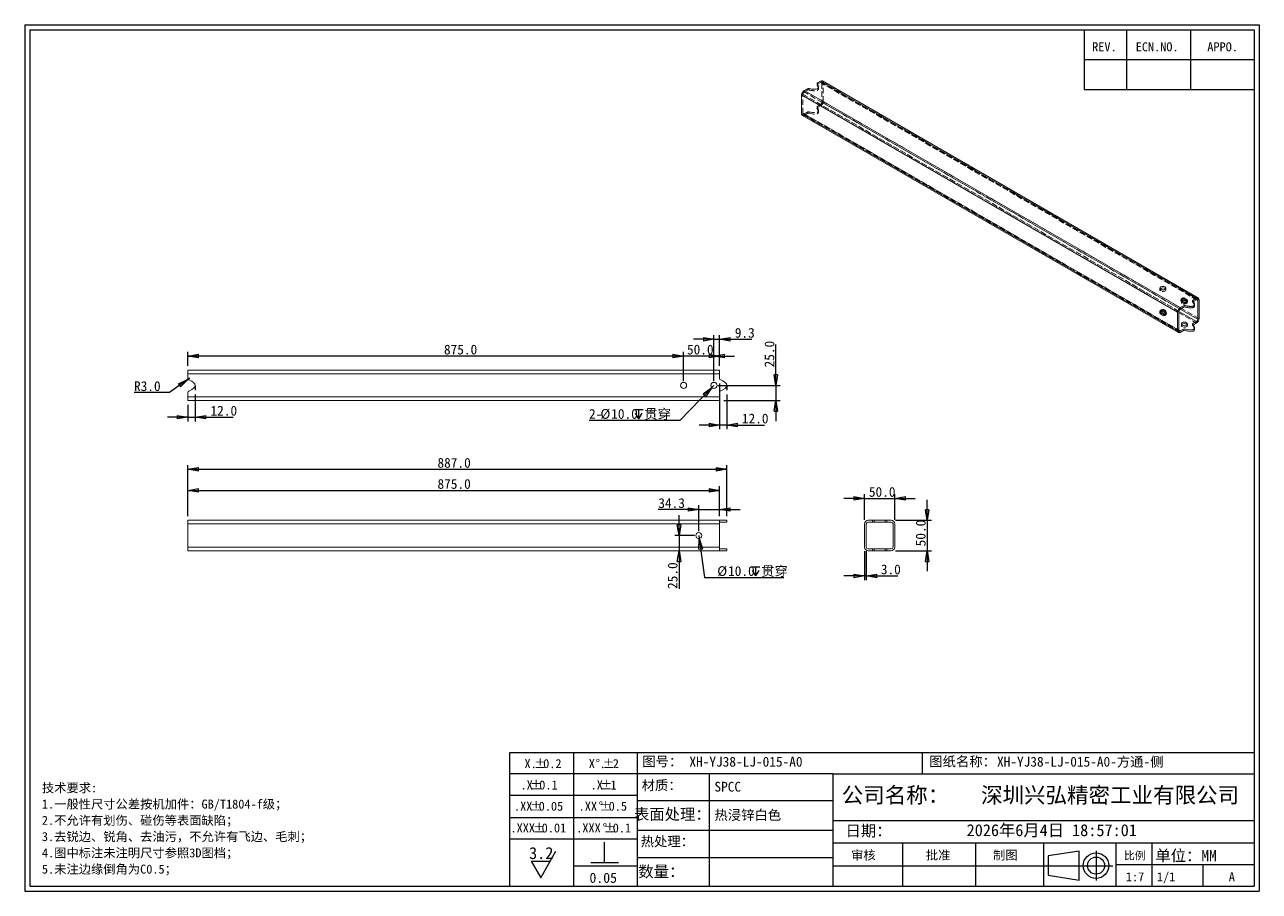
# Model space of a CAD drawing. Header units: millimetres. Extents: x 3 to 294, y 3 to 207.
import ezdxf

# ---------------------------------------------------------------- set-up
doc = ezdxf.new("R2010")
doc.units = ezdxf.units.MM
doc.linetypes.add('CENTERX2', pattern=[20.32, 12.7, -2.54, 2.54, -2.54])
doc.linetypes.add('HIDDEN', pattern=[1.905, 1.27, -0.635])
doc.layers.add('图框', color=7, linetype='Continuous')
doc.layers.add('粗实线层', color=7, linetype='Continuous', lineweight=25)
doc.styles.add('SLDTEXTSTYLE0', font='SIMKAI.TTF')
doc.styles.add('SLDTEXTSTYLE1', font='SIMHEI.TTF', dxfattribs={"bigfont": 'bigfont'})
doc.styles.add('SLDTEXTSTYLE2', font='SIMSUN.TTC')
doc.styles.add('SLDTEXTSTYLE3', font='SIMSUN.TTC', dxfattribs={"bigfont": 'bigfont'})
doc.styles.add('SLDTEXTSTYLE4', font='SIMKAI.TTF')
doc.styles.add('SLDTEXTSTYLE5', font='SIMKAI.TTF', dxfattribs={"bigfont": 'bigfont'})
doc.dimstyles.new('SLDDIMSTYLE0', dxfattribs={"dimtxt": 2.3, "dimasz": 2.5, "dimexe": 0, "dimexo": 0.0625, "dimgap": 0.575, "dimtad": 2, "dimdec": 1, "dimlfac": 7, "dimrnd": 1e-09, "dimzin": 4, "dimdsep": 46, "dimtxsty": 'SLDTEXTSTYLE2', "dimblk1": 'CLOSED', "dimblk2": 'CLOSED', "dimsah": 1, "dimcen": 0.09, "dimadec": 0, "dimazin": 1, "dimtfac": 1, "dimtdec": 1, "dimtofl": 0, "dimtmove": 0, "dimatfit": 3, "dimldrblk": 'CLOSED', "dimfxl": 0, "dimfrac": 2, "dimtolj": 1, "dimtzin": 12, "dimarcsym": 0})
doc.dimstyles.new('SLDDIMSTYLE1', dxfattribs={"dimtxt": 2.3, "dimasz": 2.5, "dimexe": 0, "dimexo": 0.0625, "dimgap": 0.575, "dimtad": 2, "dimdec": 1, "dimlfac": 7, "dimrnd": 1e-09, "dimzin": 12, "dimdsep": 46, "dimtxsty": 'SLDTEXTSTYLE2', "dimblk1": 'CLOSED', "dimblk2": 'CLOSED', "dimsah": 1, "dimcen": 0.09, "dimadec": 0, "dimazin": 3, "dimtfac": 1, "dimtdec": 1, "dimtmove": 0, "dimatfit": 0, "dimldrblk": 'CLOSED', "dimfxl": 0, "dimfrac": 2, "dimtolj": 1, "dimtzin": 12, "dimarcsym": 0})
doc.dimstyles.new('SLDDIMSTYLE2', dxfattribs={"dimtxt": 2.3, "dimasz": 2.5, "dimexe": 0, "dimexo": 0.0625, "dimgap": 0.575, "dimtad": 2, "dimdec": 1, "dimlfac": 7, "dimrnd": 1e-09, "dimzin": 4, "dimdsep": 46, "dimtxsty": 'SLDTEXTSTYLE2', "dimblk1": 'CLOSED', "dimblk2": 'CLOSED', "dimsah": 1, "dimcen": 0.09, "dimadec": 0, "dimazin": 1, "dimtfac": 1, "dimtdec": 1, "dimtmove": 0, "dimatfit": 0, "dimldrblk": 'CLOSED', "dimfxl": 0, "dimfrac": 2, "dimtolj": 1, "dimtzin": 12, "dimarcsym": 0})
doc.dimstyles.new('SLDDIMSTYLE3', dxfattribs={"dimtxt": 2.3, "dimasz": 2.5, "dimexe": 0, "dimexo": 0.0625, "dimgap": 0.575, "dimtad": 0, "dimtih": 1, "dimtoh": 1, "dimdec": 1, "dimlfac": 7, "dimrnd": 1e-09, "dimzin": 12, "dimdsep": 46, "dimtxsty": 'SLDTEXTSTYLE2', "dimblk1": 'CLOSED', "dimblk2": 'CLOSED', "dimsah": 1, "dimcen": 0, "dimadec": 0, "dimazin": 3, "dimtfac": 1, "dimtdec": 1, "dimtofl": 0, "dimtmove": 0, "dimatfit": 3, "dimldrblk": 'CLOSED', "dimfxl": 0, "dimfrac": 2, "dimtolj": 1, "dimtzin": 12, "dimarcsym": 0})
doc.dimstyles.new('SLDDIMSTYLE4', dxfattribs={"dimtxt": 2.3, "dimasz": 2.5, "dimexe": 0, "dimexo": 0.0625, "dimgap": 0.575, "dimtad": 0, "dimtih": 1, "dimtoh": 1, "dimdec": 1, "dimlfac": 7, "dimrnd": 1e-09, "dimzin": 4, "dimdsep": 46, "dimtxsty": 'SLDTEXTSTYLE2', "dimblk1": 'CLOSED', "dimblk2": 'CLOSED', "dimsah": 1, "dimcen": 0, "dimadec": 0, "dimazin": 1, "dimtfac": 1, "dimtdec": 1, "dimtofl": 0, "dimtmove": 0, "dimatfit": 3, "dimldrblk": 'CLOSED', "dimfxl": 0, "dimfrac": 2, "dimtolj": 1, "dimtzin": 12, "dimarcsym": 0})

# ---------------------------------------------------------------- blocks, each defined once
blk = doc.blocks.new('块8')
at = {"layer": '粗实线层'}
for p, q in [((184.46, 11.66), (184.46, 6.85)), ((181.31, 6.85), (187.82, 6.85))]:
    blk.add_line(p, q, dxfattribs=at)
blk = doc.blocks.new('SW_NOTE_0')
at = {"layer": '图框', "color": 0, "insert": (0, 3.26), "char_height": 2.8, "attachment_point": 1, "style": 'SLDTEXTSTYLE0'}
blk.add_mtext('3.2', dxfattribs=at)
blk = doc.blocks.new('块7')
at = {"layer": '图框', "lineweight": 25}
for p, q in [((135.52, 14.41), (139.1, 20.62)), ((133.27, 18.3), (137.77, 18.3)), ((133.27, 18.3), (135.52, 14.41))]:
    blk.add_line(p, q, dxfattribs=at)
at = {"layer": '图框', "color": 7}
blk.add_blockref('SW_NOTE_0', (132.77, 18.34), dxfattribs=at)
blk = doc.blocks.new('块9')
at = {"color": 7, "linetype": 'Continuous'}
blk.add_blockref('块7', (-132.98, -14.31), dxfattribs=at)
blk = doc.blocks.new('SW_NOTE_0_1')
at = {"layer": '图框', "color": 0, "attachment_point": 1, "style": 'SLDTEXTSTYLE1'}
for s, insert, char_height in [('技术要求:', (0, 2.46), 2.117), ('1.一般性尺寸公差按机加件：GB/T1804-f级；', (0, -1.36), 2.1167), ('2.不允许有划伤、碰伤等表面缺陷；', (0, -5.18), 2.1167), ('3.去锐边、锐角、去油污，不允许有飞边、毛刺；', (0, -9), 2.1167), ('4.图中标注未注明尺寸参照3D图档；', (0, -12.83), 2.1167), ('5.未注边缘倒角为C0.5；', (0, -16.65), 2.1167)]:
    blk.add_mtext(s, dxfattribs=dict(at, insert=insert, char_height=char_height))
blk = doc.blocks.new('SW_NOTE_0_2')
at = {"layer": '图框', "color": 0, "char_height": 2.117, "attachment_point": 2, "style": 'SLDTEXTSTYLE0'}
for s, insert in [('X.', (1.19, 2.46)), ('%%p', (3.42, 2.46)), ('0.2', (6.3, 2.46))]:
    blk.add_mtext(s, dxfattribs=dict(at, insert=insert))
blk = doc.blocks.new('SW_NOTE_0_3')
at = {"layer": '图框', "color": 0, "char_height": 2.117, "attachment_point": 2, "style": 'SLDTEXTSTYLE0'}
for s, insert in [('.X', (1.19, 2.46)), ('%%p', (3.42, 2.46)), ('0.1', (6.3, 2.46))]:
    blk.add_mtext(s, dxfattribs=dict(at, insert=insert))
blk = doc.blocks.new('SW_NOTE_0_4')
at = {"layer": '图框', "color": 0, "char_height": 2.117, "attachment_point": 2, "style": 'SLDTEXTSTYLE0'}
for s, insert in [('.XX', (1.79, 2.46)), ('%%p', (4.83, 2.46)), ('0.05', (8.31, 2.46))]:
    blk.add_mtext(s, dxfattribs=dict(at, insert=insert))
blk = doc.blocks.new('SW_NOTE_0_5')
at = {"layer": '图框', "color": 0, "char_height": 2.117, "attachment_point": 2, "style": 'SLDTEXTSTYLE0'}
for s, insert in [('.XXX', (2.38, 2.46)), ('%%p', (6.24, 2.46)), ('0.01', (9.72, 2.46))]:
    blk.add_mtext(s, dxfattribs=dict(at, insert=insert))
blk = doc.blocks.new('SW_NOTE_0_6')
at = {"layer": '图框', "color": 0, "char_height": 2.117, "attachment_point": 2}
for s, insert, style in [('.XXX', (2.38, 2.46), 'SLDTEXTSTYLE0'), ('%%d', (6.24, 2.46), 'SLDTEXTSTYLE0'), ('%%p', (7.4, 2.46), 'SLDTEXTSTYLE4'), ('0.1', (10.25, 2.46), 'SLDTEXTSTYLE0')]:
    blk.add_mtext(s, dxfattribs=dict(at, insert=insert, style=style))
blk = doc.blocks.new('SW_NOTE_0_7')
at = {"layer": '图框', "color": 0, "char_height": 2.117, "attachment_point": 2, "style": 'SLDTEXTSTYLE0'}
for s, insert in [('.XX', (1.79, 2.46)), ('%%d', (4.83, 2.46)), ('%%p', (5.96, 2.46)), ('0.5', (8.84, 2.46))]:
    blk.add_mtext(s, dxfattribs=dict(at, insert=insert))
blk = doc.blocks.new('SW_NOTE_0_8')
at = {"layer": '图框', "color": 0, "attachment_point": 2, "style": 'SLDTEXTSTYLE0'}
for s, insert, char_height in [('.X', (1.19, 2.46), 2.117), ('%%p', (3.42, 2.46), 2.117), ('1', (5.11, 2.46), 2.12)]:
    blk.add_mtext(s, dxfattribs=dict(at, insert=insert, char_height=char_height))
blk = doc.blocks.new('SW_NOTE_0_9')
at = {"layer": '图框', "color": 0, "attachment_point": 2, "style": 'SLDTEXTSTYLE0'}
for s, insert, char_height in [('X', (0.6, 2.46), 2.12), ('%%d', (2.01, 2.46), 2.117), ('.', (3.14, 2.46), 2.12), ('%%p', (4.55, 2.46), 2.117), ('2', (6.24, 2.46), 2.12)]:
    blk.add_mtext(s, dxfattribs=dict(at, insert=insert, char_height=char_height))
blk = doc.blocks.new('_Closed')
at = {"color": 0, "linetype": 'ByBlock', "lineweight": -2}
for p, q in [((-1, 0.166667), (0, 0)), ((-1, 0.166667), (-1, -0.166667)), ((0, 0), (-1, -0.166667)), ((0, 0), (-1, 0))]:
    blk.add_line(p, q, dxfattribs=at)
blk = doc.blocks.new('_D')
at = {"layer": '图框'}
for p, q in [((41.71, 91.51), (41.71, 98.53)), ((41.71, 97.53), (166.71, 97.53)), ((166.71, 91.51), (166.71, 98.53))]:
    blk.add_line(p, q, dxfattribs=at)
at = {"layer": '图框', "xscale": 2.5, "yscale": 2.5, "rotation": 180.0000000000004}
blk.add_blockref('_Closed', (41.71, 97.53, -64.43), dxfattribs=at)
at = {"layer": '图框', "xscale": 2.5, "yscale": 2.5}
blk.add_blockref('_Closed', (166.71, 97.53, -64.43), dxfattribs=at)
at = {"layer": '图框', "insert": (100.38, 100.21), "char_height": 2.3, "attachment_point": 1, "style": 'SLDTEXTSTYLE2'}
blk.add_mtext('875.0', dxfattribs=at)
blk = doc.blocks.new('_D_1')
at = {"layer": '图框'}
for p, q in [((41.71, 91.51), (41.71, 103.49)), ((41.71, 102.49), (168.42, 102.49)), ((168.42, 91.51), (168.42, 103.49))]:
    blk.add_line(p, q, dxfattribs=at)
at = {"layer": '图框', "xscale": 2.5, "yscale": 2.5, "rotation": 180.0000000000004}
blk.add_blockref('_Closed', (41.71, 102.49, -64.43), dxfattribs=at)
at = {"layer": '图框', "xscale": 2.5, "yscale": 2.5}
blk.add_blockref('_Closed', (168.42, 102.49, -64.43), dxfattribs=at)
at = {"layer": '图框', "insert": (100.38, 105.17), "char_height": 2.3, "attachment_point": 1, "style": 'SLDTEXTSTYLE2'}
blk.add_mtext('887.0', dxfattribs=at)
blk = doc.blocks.new('_D_2')
at = {"layer": '图框'}
for p, q in [((161.81, 93.04), (152.29, 93.04)), ((161.81, 87.94), (161.81, 94.04)), ((161.81, 93.04), (166.71, 93.04)), ((166.71, 91.51), (166.71, 94.04)), ((166.71, 93.04), (171.52, 93.04))]:
    blk.add_line(p, q, dxfattribs=at)
at = {"layer": '图框', "xscale": 2.5, "yscale": 2.5}
blk.add_blockref('_Closed', (161.81, 93.04, -64.43), dxfattribs=at)
at = {"layer": '图框', "xscale": 2.5, "yscale": 2.5, "rotation": 180.0000000000004}
blk.add_blockref('_Closed', (166.71, 93.04, -64.43), dxfattribs=at)
at = {"layer": '图框', "insert": (152.29, 95.71), "char_height": 2.3, "attachment_point": 1, "style": 'SLDTEXTSTYLE2'}
blk.add_mtext('34.3', dxfattribs=at)
blk = doc.blocks.new('_D_3')
at = {"layer": '图框'}
for p, q in [((157.17, 86.94), (157.17, 91.74)), ((160.81, 86.94), (156.17, 86.94)), ((157.17, 86.94), (157.17, 83.36)), ((157.17, 83.36), (157.17, 74.38))]:
    blk.add_line(p, q, dxfattribs=at)
at = {"layer": '图框', "xscale": 2.5, "yscale": 2.5}
for p, rotation in [((157.17, 86.94, -64.43), 270.0000000000004), ((157.17, 83.36, -64.43), 90.0000000000004)]:
    blk.add_blockref('_Closed', p, dxfattribs=dict(at, rotation=rotation))
at = {"layer": '图框', "insert": (154.49, 74.38), "char_height": 2.3, "attachment_point": 1, "rotation": 90, "style": 'SLDTEXTSTYLE2'}
blk.add_mtext('25.0', dxfattribs=at)
blk = doc.blocks.new('SW_SYMBOL_HOLE_DEPTH')
at = {"layer": '图框', "color": 0}
for p, q in [((0, 875), (800, 875)), ((100, 555), (400, 75)), ((400, 875), (400, 75)), ((700, 555), (400, 75))]:
    blk.add_line(p, q, dxfattribs=at)
blk = doc.blocks.new('_D_4')
at = {"layer": '图框'}
for p, q in [((161.81, 86.94), (161.91, 86.23)), ((161.91, 86.23), (163.15, 77.05)), ((163.15, 77.05), (181.81, 77.05))]:
    blk.add_line(p, q, dxfattribs=at)
at = {"layer": '图框', "xscale": 2.5, "yscale": 2.5, "rotation": 97.71328029947522}
blk.add_blockref('_Closed', (161.91, 86.23, -64.43), dxfattribs=at)
at = {"layer": '图框', "xscale": 0.002676363636363636, "yscale": 0.002676363636363636, "zscale": 0.002676363636363636}
blk.add_blockref('SW_SYMBOL_HOLE_DEPTH', (174.05, 77.24), dxfattribs=at)
at = {"layer": '图框', "char_height": 2.3, "attachment_point": 1}
for s, insert, style in [('%%c', (166.15, 79.73), 'SLDTEXTSTYLE2'), ('10.0', (168.69, 79.73), 'SLDTEXTSTYLE2'), ('贯穿', (176.46, 79.73), 'SLDTEXTSTYLE3')]:
    blk.add_mtext(s, dxfattribs=dict(at, insert=insert, style=style))
blk = doc.blocks.new('_D_5')
at = {"layer": '图框'}
for p, q in [((166.71, 122.65), (166.71, 111.9)), ((168.42, 120.11), (168.42, 111.9)), ((166.71, 112.9), (161.9, 112.9)), ((168.42, 112.9), (166.71, 112.9)), ((168.42, 112.9), (177.29, 112.9))]:
    blk.add_line(p, q, dxfattribs=at)
at = {"layer": '图框', "xscale": 2.5, "yscale": 2.5}
for p, rotation in [((166.71, 112.9), 359.9999999999336), ((168.42, 112.9), 179.9999999999335)]:
    blk.add_blockref('_Closed', p, dxfattribs=dict(at, rotation=rotation))
at = {"layer": '图框', "insert": (171.94, 115.58), "char_height": 2.3, "attachment_point": 1, "style": 'SLDTEXTSTYLE2'}
blk.add_mtext('12.0', dxfattribs=at)
blk = doc.blocks.new('_D_6')
at = {"layer": '图框'}
for p, q in [((43.42, 120.11), (43.42, 113.75)), ((41.71, 117.64), (41.71, 113.75)), ((41.71, 114.75), (36.9, 114.75)), ((41.71, 114.75), (43.42, 114.75)), ((43.42, 114.75), (52.37, 114.75))]:
    blk.add_line(p, q, dxfattribs=at)
at = {"layer": '图框', "xscale": 2.5, "yscale": 2.5}
blk.add_blockref('_Closed', (41.71, 114.75), dxfattribs=at)
at = {"layer": '图框', "xscale": 2.5, "yscale": 2.5, "rotation": 180.0000000000004}
blk.add_blockref('_Closed', (43.42, 114.75), dxfattribs=at)
at = {"layer": '图框', "insert": (47.02, 117.42), "char_height": 2.3, "attachment_point": 1, "style": 'SLDTEXTSTYLE2'}
blk.add_mtext('12.0', dxfattribs=at)
blk = doc.blocks.new('_D_7')
at = {"layer": '图框'}
for p, q in [((158.24, 129.12), (153.43, 129.12)), ((158.24, 123.21), (158.24, 130.12)), ((165.38, 129.12), (158.24, 129.12)), ((165.38, 123.21), (165.38, 130.12)), ((165.38, 129.12), (170.19, 129.12))]:
    blk.add_line(p, q, dxfattribs=at)
at = {"layer": '图框', "xscale": 2.5, "yscale": 2.5}
blk.add_blockref('_Closed', (158.24, 129.12, -3.57), dxfattribs=at)
at = {"layer": '图框', "xscale": 2.5, "yscale": 2.5, "rotation": 180.0000000000004}
blk.add_blockref('_Closed', (165.38, 129.12, -3.57), dxfattribs=at)
at = {"layer": '图框', "insert": (159.03, 131.79), "char_height": 2.3, "attachment_point": 1, "style": 'SLDTEXTSTYLE2'}
blk.add_mtext('50.0', dxfattribs=at)
blk = doc.blocks.new('_D_8')
at = {"layer": '图框'}
for p, q in [((165.38, 123.21), (165.38, 134.04)), ((166.71, 126.78), (166.71, 134.04)), ((165.38, 133.04), (160.57, 133.04)), ((165.38, 133.04), (166.71, 133.04)), ((166.71, 133.04), (174.29, 133.04))]:
    blk.add_line(p, q, dxfattribs=at)
at = {"layer": '图框', "xscale": 2.5, "yscale": 2.5}
for p, rotation in [((165.38, 133.04, -3.57), 9.333375879410868e-09), ((166.71, 133.04, -3.57), 180.0000000093334)]:
    blk.add_blockref('_Closed', p, dxfattribs=dict(at, rotation=rotation))
at = {"layer": '图框', "insert": (170.27, 135.72), "char_height": 2.3, "attachment_point": 1, "rotation": 0, "style": 'SLDTEXTSTYLE2'}
blk.add_mtext('9.3', dxfattribs=at)
blk = doc.blocks.new('_D_9')
at = {"layer": '图框'}
for p, q in [((165.38, 122.21), (164.88, 121.7)), ((164.88, 121.7), (157.34, 114)), ((157.34, 114), (136, 114))]:
    blk.add_line(p, q, dxfattribs=at)
at = {"layer": '图框', "xscale": 2.5, "yscale": 2.5, "rotation": 45.58307517532756}
blk.add_blockref('_Closed', (164.88, 121.7, -3.57), dxfattribs=at)
at = {"layer": '图框', "xscale": 0.002676363636363636, "yscale": 0.002676363636363636, "zscale": 0.002676363636363636}
blk.add_blockref('SW_SYMBOL_HOLE_DEPTH', (146.57, 114.19), dxfattribs=at)
at = {"layer": '图框', "char_height": 2.3, "attachment_point": 1}
for s, insert, style in [('2-', (136, 116.67), 'SLDTEXTSTYLE2'), ('%%c', (138.68, 116.67), 'SLDTEXTSTYLE2'), ('10.0', (141.22, 116.67), 'SLDTEXTSTYLE2'), ('贯穿', (148.98, 116.67), 'SLDTEXTSTYLE3')]:
    blk.add_mtext(s, dxfattribs=dict(at, insert=insert, style=style))
blk = doc.blocks.new('_D_10')
at = {"layer": '图框'}
for p, q in [((41.71, 126.78), (41.71, 130.12)), ((166.71, 129.12), (41.71, 129.12)), ((166.71, 126.78), (166.71, 130.12))]:
    blk.add_line(p, q, dxfattribs=at)
at = {"layer": '图框', "xscale": 2.5, "yscale": 2.5}
for p, rotation in [((41.71, 129.12, -3.57), 180.0000000093334), ((166.71, 129.12, -3.57), 9.333375879410868e-09)]:
    blk.add_blockref('_Closed', p, dxfattribs=dict(at, rotation=rotation))
at = {"layer": '图框', "insert": (101.9, 131.79), "char_height": 2.3, "attachment_point": 1, "rotation": 0, "style": 'SLDTEXTSTYLE2'}
blk.add_mtext('875.0', dxfattribs=at)
blk = doc.blocks.new('_D_11')
at = {"layer": '图框'}
for p, q in [((41.79, 123.67), (37.39, 120.51)), ((42.14, 123.92), (41.79, 123.67)), ((37.39, 120.51), (29.04, 120.51))]:
    blk.add_line(p, q, dxfattribs=at)
at = {"layer": '图框', "xscale": 2.5, "yscale": 2.5, "rotation": 35.67774038153429}
blk.add_blockref('_Closed', (41.79, 123.67, -3.57), dxfattribs=at)
at = {"layer": '图框', "insert": (29.04, 123.19), "char_height": 2.3, "attachment_point": 1, "style": 'SLDTEXTSTYLE2'}
blk.add_mtext('R3.0', dxfattribs=at)
blk = doc.blocks.new('_D_12')
at = {"layer": '图框'}
for p, q in [((179.93, 122.21), (179.93, 131.8)), ((166.38, 122.21), (180.93, 122.21)), ((179.93, 122.21), (179.93, 118.64)), ((167.71, 118.64), (180.93, 118.64)), ((179.93, 118.64), (179.93, 113.83))]:
    blk.add_line(p, q, dxfattribs=at)
at = {"layer": '图框', "xscale": 2.5, "yscale": 2.5}
for p, rotation in [((179.93, 122.21, -3.57), 270.0000000000004), ((179.93, 118.64, -3.57), 90.0000000000004)]:
    blk.add_blockref('_Closed', p, dxfattribs=dict(at, rotation=rotation))
at = {"layer": '图框', "insert": (177.26, 126.44), "char_height": 2.3, "attachment_point": 1, "rotation": 90, "style": 'SLDTEXTSTYLE2'}
blk.add_mtext('25.0', dxfattribs=at)
blk = doc.blocks.new('_D_13')
at = {"layer": '图框'}
for p, q in [((200.75, 90.65), (200.75, 96.67)), ((207.89, 90.65), (207.89, 96.67)), ((200.75, 95.67), (195.94, 95.67)), ((200.75, 95.67), (207.89, 95.67)), ((207.89, 95.67), (212.7, 95.67))]:
    blk.add_line(p, q, dxfattribs=at)
at = {"layer": '图框', "xscale": 2.5, "yscale": 2.5}
blk.add_blockref('_Closed', (200.75, 95.67, -85.21), dxfattribs=at)
at = {"layer": '图框', "xscale": 2.5, "yscale": 2.5, "rotation": 180.0000000000004}
blk.add_blockref('_Closed', (207.89, 95.67, -85.21), dxfattribs=at)
at = {"layer": '图框', "insert": (201.79, 98.34), "char_height": 2.3, "attachment_point": 1, "style": 'SLDTEXTSTYLE2'}
blk.add_mtext('50.0', dxfattribs=at)
blk = doc.blocks.new('_D_14')
at = {"layer": '图框'}
for p, q in [((215.49, 90.51), (215.49, 95.32)), ((208.03, 90.51), (216.49, 90.51)), ((215.49, 90.51), (215.49, 83.36)), ((208.03, 83.36), (216.49, 83.36)), ((215.49, 83.36), (215.49, 78.56))]:
    blk.add_line(p, q, dxfattribs=at)
at = {"layer": '图框', "xscale": 2.5, "yscale": 2.5}
for p, rotation in [((215.49, 90.51, -85.21), 270.0000000000004), ((215.49, 83.36, -85.21), 90.00000000000041)]:
    blk.add_blockref('_Closed', p, dxfattribs=dict(at, rotation=rotation))
at = {"layer": '图框', "insert": (212.82, 84.39), "char_height": 2.3, "attachment_point": 1, "rotation": 90, "style": 'SLDTEXTSTYLE2'}
blk.add_mtext('50.0', dxfattribs=at)
blk = doc.blocks.new('_D_15')
at = {"layer": '图框'}
for p, q in [((200.75, 83.22), (200.75, 76.44)), ((201.18, 83.22), (201.18, 76.44)), ((200.75, 77.44), (195.94, 77.44)), ((201.18, 77.44), (200.75, 77.44)), ((201.18, 77.44), (208.62, 77.44))]:
    blk.add_line(p, q, dxfattribs=at)
at = {"layer": '图框', "xscale": 2.5, "yscale": 2.5}
blk.add_blockref('_Closed', (200.75, 77.44, -85.21), dxfattribs=at)
at = {"layer": '图框', "xscale": 2.5, "yscale": 2.5, "rotation": 180.0000000000004}
blk.add_blockref('_Closed', (201.18, 77.44, -85.21), dxfattribs=at)
at = {"layer": '图框', "insert": (204.6, 80.12), "char_height": 2.3, "attachment_point": 1, "style": 'SLDTEXTSTYLE2'}
blk.add_mtext('3.0', dxfattribs=at)

msp = doc.modelspace()

# ---------------------------------------------------------------- linework, layer by layer
at = {"color": 7, "linetype": 'Continuous', "lineweight": 18}
for p, q in [((187.301, 191.927), (186.591, 191.517)), ((189.594, 193.148), (189.594, 192.798)), ((189.621, 193.06), (189.621, 192.711)), ((190.429, 193.733), (189.719, 193.323)), ((278.818, 142.707), (190.429, 193.733)), ((279.246, 142.75), (190.858, 193.775)), ((274.373, 139.442), (185.985, 190.467)), ((185.985, 190.467), (185.985, 186.035)), ((186.591, 191.517), (274.979, 140.491)), ((185.985, 186.035), (274.373, 135.009)), ((186.162, 185.642), (274.55, 134.617)), ((271.414, 144.999), (271.414, 145.349)), ((276.465, 142.083), (276.465, 142.433)), ((278.818, 142.707), (277.901, 142.178)), ((278.068, 141.925), (278.818, 142.357)), ((279.424, 137.925), (279.424, 142.357)), ((274.373, 139.442), (274.373, 135.009)), ((274.676, 135.184), (274.676, 139.617)), ((275.881, 141.012), (274.979, 140.491)), ((274.979, 140.142), (275.881, 140.662)), ((275.881, 140.662), (275.881, 141.012)), ((278.318, 140.91), (278.318, 141.26)), ((279.121, 142.182), (279.121, 137.75)), ((270.909, 138.642), (271.212, 138.817)), ((276.465, 136.6), (276.465, 136.95)), ((278.818, 137.225), (277.901, 136.696)), ((278.068, 136.442), (278.818, 136.875)), ((275.881, 135.53), (274.979, 135.009)), ((274.979, 134.659), (275.881, 135.18)), ((275.881, 135.18), (275.881, 135.53)), ((278.318, 135.428), (278.318, 135.778)), ((41.709, 125.779), (166.709, 125.779)), ((41.709, 125.779), (41.709, 124.922)), ((166.709, 124.922), (41.709, 124.922)), ((41.709, 124.922), (41.709, 123.918)), ((166.709, 124.922), (166.709, 125.779)), ((166.709, 124.922), (166.709, 123.647)), ((41.709, 120.498), (41.709, 119.494)), ((41.709, 119.494), (166.709, 119.494)), ((41.709, 119.494), (41.709, 118.636)), ((166.709, 120.79), (166.709, 119.494)), ((166.709, 118.636), (166.709, 119.494)), ((166.709, 118.636), (41.709, 118.636)), ((41.709, 90.507), (166.709, 90.507)), ((41.709, 90.507), (41.709, 89.65)), ((166.709, 89.65), (166.709, 90.507)), ((168.423, 90.079), (168.423, 90.507)), ((201.604, 90.507), (202.609, 90.507)), ((202.609, 90.079), (201.604, 90.079)), ((202.609, 90.079), (202.609, 90.507)), ((202.609, 90.507), (202.999, 90.507)), ((202.999, 90.079), (202.609, 90.079)), ((202.999, 90.507), (202.999, 90.079)), ((205.638, 90.079), (205.638, 90.507)), ((205.638, 90.507), (206.029, 90.507)), ((206.029, 90.079), (205.638, 90.079)), ((206.029, 90.507), (206.029, 90.079)), ((206.029, 90.507), (207.033, 90.507)), ((207.033, 90.079), (206.029, 90.079)), ((166.709, 89.65), (41.709, 89.65)), ((41.709, 89.65), (41.709, 84.222)), ((166.709, 89.65), (166.709, 84.222)), ((200.747, 84.222), (200.747, 89.65)), ((201.176, 89.65), (201.176, 84.222)), ((207.462, 84.222), (207.462, 89.65)), ((207.89, 89.65), (207.89, 84.222)), ((41.709, 84.222), (166.709, 84.222)), ((41.709, 84.222), (41.709, 83.365)), ((166.709, 83.365), (166.709, 84.222)), ((166.709, 83.365), (41.709, 83.365)), ((168.423, 83.365), (168.423, 83.793)), ((201.604, 83.793), (202.609, 83.793)), ((202.609, 83.365), (201.604, 83.365)), ((202.609, 83.365), (202.609, 83.793)), ((202.609, 83.793), (202.999, 83.793)), ((202.999, 83.365), (202.609, 83.365)), ((202.999, 83.793), (202.999, 83.365)), ((205.638, 83.365), (205.638, 83.793)), ((205.638, 83.793), (206.029, 83.793)), ((206.029, 83.365), (205.638, 83.365)), ((206.029, 83.793), (206.029, 83.365)), ((206.029, 83.793), (207.033, 83.793)), ((207.033, 83.365), (206.029, 83.365))]:
    msp.add_line(p, q, dxfattribs=at)
at = {"color": 7, "linetype": 'HIDDEN', "lineweight": 18}
for p, q in [((186.591, 191.167), (187.301, 191.577)), ((187.301, 191.927), (187.301, 191.577)), ((187.756, 191.633), (187.756, 191.983)), ((189.719, 192.973), (190.429, 193.383)), ((189.719, 192.973), (189.719, 193.323)), ((189.933, 191.94), (189.933, 192.29)), ((190.429, 193.383), (278.818, 142.357)), ((279.032, 142.379), (190.644, 193.404)), ((190.732, 193.208), (190.732, 188.775)), ((278.818, 142.357), (190.732, 193.208)), ((191.035, 193.383), (279.424, 142.357)), ((191.035, 188.95), (191.035, 193.383)), ((186.288, 190.642), (274.676, 139.617)), ((186.288, 186.209), (186.288, 190.642)), ((274.979, 140.142), (186.591, 191.167)), ((190.732, 188.775), (274.978, 140.141)), ((279.424, 137.925), (191.035, 188.95)), ((274.676, 135.184), (186.288, 186.209)), ((186.376, 186.013), (274.765, 134.988)), ((187.301, 186.444), (186.591, 186.034)), ((186.591, 185.685), (187.301, 186.095)), ((186.591, 186.034), (274.676, 135.184)), ((187.301, 186.444), (187.301, 186.095)), ((187.756, 186.151), (187.756, 186.501)), ((189.594, 187.666), (189.594, 187.316)), ((189.621, 187.578), (189.621, 187.228)), ((190.429, 188.25), (189.719, 187.84)), ((189.719, 187.491), (190.429, 187.901)), ((189.719, 187.491), (189.719, 187.84)), ((189.933, 186.457), (189.933, 186.807)), ((274.676, 139.616), (190.429, 188.25)), ((190.429, 187.901), (278.818, 136.875)), ((274.979, 134.659), (186.591, 185.685)), ((270.195, 145.057), (270.195, 144.707)), ((270.404, 144.765), (270.404, 144.415)), ((271.623, 144.707), (271.623, 145.057)), ((275.603, 142.759), (275.3, 142.584)), ((275.96, 142.724), (275.657, 142.549)), ((270.195, 139.574), (270.195, 139.225)), ((270.855, 140.019), (270.552, 139.844)), ((271.212, 139.983), (270.909, 139.808)), ((271.414, 139.516), (271.414, 139.866)), ((271.623, 139.225), (271.623, 139.574)), ((275.245, 142.141), (275.245, 141.791)), ((275.455, 141.85), (275.455, 141.5)), ((275.657, 141.383), (275.96, 141.558)), ((276.014, 141.347), (276.317, 141.522)), ((276.162, 141.674), (276.158, 141.745)), ((276.674, 141.791), (276.674, 142.141)), ((277.901, 141.828), (277.901, 142.178)), ((277.901, 141.828), (278.068, 141.925)), ((270.404, 139.283), (270.404, 138.933)), ((271.266, 138.606), (271.569, 138.781)), ((271.352, 139.251), (271.414, 139.283)), ((275.245, 136.659), (275.245, 136.309)), ((276.674, 136.309), (276.674, 136.659)), ((277.901, 136.696), (277.901, 136.346)), ((277.901, 136.346), (278.068, 136.442)), ((275.455, 136.367), (275.455, 136.017))]:
    msp.add_line(p, q, dxfattribs=at)
at = {"color": 8, "linetype": 'Continuous', "lineweight": 18}
for p, q in [((279.121, 142.182), (278.818, 142.357)), ((278.818, 137.225), (274.676, 139.616)), ((274.978, 140.141), (279.121, 137.75)), ((274.676, 135.184), (274.979, 135.009))]:
    msp.add_line(p, q, dxfattribs=at)
at = {"color": 7, "linetype": 'Continuous', "lineweight": 18, "flags": 128}
for points in [[(270.404, 144.765), (270.567, 144.695), (270.757, 144.654), (270.96, 144.646), (271.159, 144.671), (271.337, 144.727), (271.481, 144.81), (271.578, 144.913), (271.621, 145.028), (271.607, 145.145), (271.536, 145.255), (271.414, 145.349)], [(270.262, 144.882), (270.315, 144.936), (270.404, 144.999)], [(271.414, 144.999), (271.536, 144.905), (271.556, 144.882)], [(275.455, 141.85), (275.617, 141.779), (275.808, 141.738), (276.011, 141.73), (276.209, 141.755), (276.388, 141.811), (276.532, 141.894), (276.629, 141.997), (276.672, 142.112), (276.658, 142.229), (276.587, 142.339), (276.465, 142.433)], [(270.909, 139.808), (270.767, 139.867), (270.636, 139.873), (270.527, 139.827), (270.45, 139.733), (270.409, 139.597), (270.409, 139.431), (270.45, 139.248), (270.527, 139.063), (270.636, 138.892), (270.767, 138.748), (270.909, 138.642)], [(271.212, 138.817), (271.07, 138.923), (270.939, 139.067), (270.83, 139.238), (270.753, 139.423), (270.712, 139.606), (270.712, 139.772), (270.737, 139.873)], [(275.313, 141.966), (275.366, 142.02), (275.455, 142.083)], [(276.465, 142.083), (276.587, 141.989), (276.607, 141.966)], [(271.384, 138.752), (271.311, 138.771), (271.212, 138.817)], [(275.313, 136.484), (275.366, 136.538), (275.455, 136.6)], [(276.465, 136.6), (276.587, 136.506), (276.607, 136.484)]]:
    msp.add_lwpolyline(points, dxfattribs=at)
at = {"color": 7, "linetype": 'HIDDEN', "lineweight": 18, "flags": 128}
for points in [[(270.404, 144.415), (270.315, 144.478), (270.249, 144.549), (270.208, 144.627), (270.195, 144.707), (270.208, 144.787), (270.249, 144.865), (270.262, 144.882)], [(271.556, 144.882), (271.607, 144.795), (271.621, 144.678), (271.578, 144.563), (271.481, 144.46), (271.337, 144.377), (271.159, 144.321), (270.96, 144.296), (270.757, 144.304), (270.567, 144.345), (270.404, 144.415)], [(275.657, 142.549), (275.514, 142.608), (275.384, 142.614), (275.275, 142.568), (275.197, 142.473), (275.157, 142.337), (275.157, 142.171), (275.197, 141.989), (275.275, 141.804), (275.384, 141.633), (275.514, 141.488), (275.657, 141.383)], [(271.414, 139.516), (271.536, 139.422), (271.607, 139.312), (271.621, 139.195), (271.578, 139.08), (271.481, 138.977), (271.337, 138.894), (271.159, 138.838), (270.96, 138.813), (270.757, 138.822), (270.567, 138.863), (270.404, 138.933)], [(275.455, 141.5), (275.366, 141.562), (275.3, 141.633), (275.259, 141.711), (275.245, 141.791), (275.259, 141.872), (275.3, 141.949), (275.313, 141.966)], [(276.607, 141.966), (276.658, 141.879), (276.672, 141.762), (276.629, 141.647), (276.532, 141.544), (276.388, 141.461), (276.209, 141.405), (276.011, 141.38), (275.808, 141.388), (275.617, 141.429), (275.455, 141.5)], [(271.717, 139.108), (271.707, 139), (271.679, 138.907), (271.632, 138.834), (271.569, 138.781), (271.493, 138.753), (271.405, 138.75), (271.384, 138.752)], [(275.455, 136.017), (275.366, 136.08), (275.3, 136.151), (275.259, 136.228), (275.245, 136.309), (275.259, 136.389), (275.3, 136.467), (275.313, 136.484)], [(276.607, 136.484), (276.658, 136.396), (276.672, 136.279), (276.629, 136.165), (276.532, 136.062), (276.388, 135.979), (276.209, 135.922), (276.011, 135.898), (275.808, 135.906), (275.617, 135.947), (275.455, 136.017)]]:
    msp.add_lwpolyline(points, dxfattribs=at)
at = {"color": 7, "linetype": 'Continuous', "lineweight": 18}
for centre, radius, start, end in [((187.605, 191.334), 0.666, 76.97358, 117.18675), ((189.751, 192.8), 0.158, 180.63446, 214.50166), ((189.781, 193.15), 0.183, 109.72771, 209.39185), ((190.68, 193.382), 0.431, 65.69288, 125.61758), ((187.3, 190.407), 1.317, 122.60548, 177.39452), ((186.392, 185.983), 0.411, 172.74417, 235.94365), ((270.515, 145.057), 0.312, 110.78342, 249.21658), ((270.909, 144.374), 1.098, 62.60967, 117.39033), ((270.909, 144.024), 1.098, 62.60967, 117.39033), ((275.565, 142.141), 0.312, 110.78342, 249.21658), ((275.96, 141.458), 1.098, 62.60967, 117.39033), ((279.054, 142.417), 0.374, 350.78596, 129.20329), ((278.936, 142.212), 0.187, 350.78596, 129.20329), ((270.909, 138.424), 1.213, 79.23187, 99.40819), ((270.318, 138.884), 1.098, 2.60548, 57.39452), ((275.689, 139.382), 1.317, 122.60548, 177.39452), ((275.334, 139.587), 0.659, 122.60548, 177.39452), ((275.96, 141.108), 1.098, 62.60967, 117.39033), ((276.653, 142.541), 1.213, 200.56745, 220.69767), ((275.064, 141.614), 1.102, 6.84089, 32.32765), ((270.92, 140.249), 1.087, 267.52975, 293.36743), ((271.106, 138.884), 0.312, 230.79671, 9.21404), ((275.565, 136.659), 0.312, 110.78342, 249.21658), ((275.96, 135.976), 1.098, 62.60967, 117.39033), ((275.96, 135.626), 1.098, 62.60967, 117.39033), ((276.354, 136.659), 0.312, 290.78342, 69.21658), ((278.108, 137.985), 1.317, 302.60548, 357.39452), ((278.463, 137.78), 0.659, 302.60548, 357.39452), ((274.742, 134.949), 0.374, 170.78596, 309.20329), ((274.861, 135.154), 0.187, 170.78596, 309.20329), ((275.96, 137.342), 1.098, 242.60967, 297.39033), ((42.138, 123.918), 0.429, 180, 245.71551), ((158.239, 122.208), 0.714, 90, 180), ((158.239, 122.208), 0.714, 180, 270), ((158.239, 122.208), 0.714, 270, 90), ((165.382, 122.208), 0.714, 90, 180), ((165.382, 122.208), 0.714, 180, 270), ((165.382, 122.208), 0.714, 270, 90), ((42.138, 120.498), 0.429, 114.28449, 180), ((201.604, 89.65), 0.857, 90, 180), ((201.604, 89.65), 0.429, 90, 180), ((207.033, 89.65), 0.857, 0, 90), ((207.033, 89.65), 0.429, 0, 90), ((161.81, 86.936), 0.714, 90, 270), ((161.81, 86.936), 0.714, 0, 90), ((161.81, 86.936), 0.714, 270, 0), ((201.604, 84.222), 0.857, 180, 270), ((201.604, 84.222), 0.429, 180, 270), ((207.033, 84.222), 0.429, 270, 0), ((207.033, 84.222), 0.857, 270, 0)]:
    msp.add_arc(centre, radius, start, end, dxfattribs=at)
at = {"color": 7, "linetype": 'HIDDEN', "lineweight": 18}
for centre, radius, start, end in [((187.605, 190.984), 0.666, 76.97358, 117.18675), ((189.806, 192.778), 0.213, 114.0467, 174.63316), ((190.548, 193.238), 0.187, 350.78596, 129.20329), ((190.628, 193.435), 0.411, 352.74417, 55.94365), ((186.946, 190.612), 0.659, 122.60548, 177.39452), ((189.719, 189.01), 1.317, 302.60548, 357.39452), ((190.074, 188.805), 0.659, 302.60548, 357.39452), ((186.472, 186.18), 0.187, 170.78596, 309.20329), ((187.605, 185.852), 0.666, 76.97358, 117.18675), ((187.605, 185.502), 0.666, 76.97358, 117.18675), ((189.781, 187.668), 0.183, 109.72771, 209.39185), ((189.781, 187.318), 0.183, 109.72771, 209.39185), ((186.34, 186.035), 0.431, 245.69288, 305.61758), ((275.763, 142.482), 0.312, 50.79671, 189.21404), ((276.389, 142.452), 0.935, 181.19207, 201.12162), ((275.118, 141.683), 1.02, 30.65681, 58.11358), ((275.368, 141.799), 1.098, 2.60548, 57.39452), ((270.515, 139.574), 0.312, 110.78342, 249.21658), ((270.515, 139.225), 0.312, 110.78342, 249.21658), ((270.909, 138.891), 1.098, 62.60967, 117.39033), ((270.854, 138.697), 0.935, 98.84976, 118.8037), ((271.016, 139.751), 0.304, 49.76759, 156.43679), ((270.968, 138.708), 0.923, 61.12469, 79.5666), ((270.621, 139.059), 1.098, 2.60548, 57.39452), ((271.303, 139.574), 0.312, 290.78342, 69.21658), ((275.854, 141.624), 0.312, 230.79671, 9.21404), ((276.437, 142.348), 0.923, 220.35134, 238.8767), ((276.157, 141.799), 0.312, 230.79671, 9.21404), ((270.885, 140.183), 1.02, 241.89282, 269.37578)]:
    msp.add_arc(centre, radius, start, end, dxfattribs=at)
at = {"color": 7, "linetype": 'Continuous', "lineweight": 18}
for points in [[(187.756, 191.983), (189.756, 191.547), (190.378, 191.906), (189.621, 193.06)], [(277.901, 136.696), (278.852, 135.379), (278.178, 134.99), (275.881, 135.53)], [(41.961, 123.527), (43.911, 122.648), (43.911, 121.768), (41.961, 120.889)], [(166.709, 120.79), (168.995, 121.731), (168.995, 122.683), (166.709, 123.647)], [(205.638, 90.507), (204.758, 90.507), (203.879, 90.507), (202.999, 90.507)], [(205.638, 90.079), (204.758, 90.079), (203.879, 90.079), (202.999, 90.079)], [(168.423, 83.793), (168.423, 83.793), (167.852, 83.793), (166.709, 83.793)], [(168.423, 83.365), (168.423, 83.365), (167.852, 83.365), (166.709, 83.365)], [(205.638, 83.793), (204.758, 83.793), (203.879, 83.793), (202.999, 83.793)], [(205.638, 83.365), (204.758, 83.365), (203.879, 83.365), (202.999, 83.365)]]:
    msp.add_open_spline(points, degree=3, dxfattribs=at)
at = {"color": 7, "linetype": 'HIDDEN', "lineweight": 18}
for points, knots in [([(187.756, 191.633), (187.965, 191.591), (188.342, 191.513), (188.847, 191.455), (189.232, 191.45), (189.515, 191.486), (189.735, 191.568), (189.876, 191.695), (189.937, 191.858), (189.94, 192.008), (189.906, 192.101), (189.896, 192.131)], [0, 0, 0, 0, 0.2168676, 0.3906426, 0.5002556, 0.5906447, 0.6696878, 0.7487308, 0.83912, 0.948733, 1, 1, 1, 1]), ([(277.901, 141.828), (277.972, 141.726), (278.104, 141.536), (278.24, 141.263), (278.313, 141.059), (278.314, 140.945), (278.314, 140.91)], [0, 0, 0, 0, 0.3474996, 0.6435271, 0.8908107, 1, 1, 1, 1]), ([(277.901, 136.346), (277.972, 136.243), (278.105, 136.053), (278.239, 135.781), (278.315, 135.576), (278.311, 135.463), (278.31, 135.428)], [0, 0, 0, 0, 0.3475317, 0.6435864, 0.8908929, 1, 1, 1, 1])]:
    msp.add_open_spline(points, degree=3, knots=knots, dxfattribs=at)
at = {"color": 7, "linetype": 'Continuous', "lineweight": 18}
for points, knots in [([(189.896, 192.131), (189.876, 192.203), (189.82, 192.401), (189.699, 192.59), (189.621, 192.711)], [0, 0, 0, 0, 0.3609806, 1, 1, 1, 1]), ([(275.881, 141.012), (275.92, 141.003), (275.997, 140.985), (276.111, 140.96), (276.223, 140.936), (276.332, 140.914), (276.438, 140.893), (276.54, 140.874), (276.64, 140.857), (276.738, 140.842), (276.832, 140.828), (276.923, 140.816), (277.012, 140.805), (277.097, 140.796), (277.18, 140.789), (277.26, 140.783), (277.336, 140.779), (277.41, 140.777), (277.481, 140.777), (277.55, 140.778), (277.615, 140.78), (277.677, 140.785), (277.737, 140.791), (277.794, 140.798), (277.847, 140.808), (277.898, 140.819), (277.946, 140.831), (277.991, 140.846), (278.034, 140.862), (278.073, 140.879), (278.109, 140.899), (278.143, 140.92), (278.173, 140.942), (278.201, 140.967), (278.226, 140.993), (278.248, 141.02), (278.267, 141.05), (278.283, 141.08), (278.296, 141.113), (278.306, 141.147), (278.313, 141.183), (278.317, 141.221), (278.319, 141.26), (278.317, 141.301), (278.313, 141.343), (278.306, 141.387), (278.296, 141.433), (278.283, 141.481), (278.267, 141.53), (278.248, 141.581), (278.226, 141.633), (278.202, 141.687), (278.174, 141.743), (278.144, 141.8), (278.111, 141.859), (278.075, 141.92), (278.035, 141.982), (277.993, 142.046), (277.949, 142.112), (277.917, 142.156), (277.901, 142.178)], [0, 0, 0, 0, 0.0270584, 0.0533153, 0.0787755, 0.1034442, 0.1273268, 0.1504298, 0.1727598, 0.1943247, 0.2151327, 0.2351933, 0.2545171, 0.2731157, 0.2910023, 0.3081918, 0.3247008, 0.3405482, 0.3557553, 0.3703461, 0.384348, 0.3977918, 0.4107125, 0.4231492, 0.435146, 0.446752, 0.4580212, 0.4690129, 0.4797907, 0.490422, 0.5009774, 0.5115285, 0.5221474, 0.5329047, 0.5438683, 0.5551022, 0.5666663, 0.5786153, 0.5909987, 0.6038612, 0.6172425, 0.6311781, 0.6456992, 0.6608336, 0.6766057, 0.693037, 0.7101468, 0.7279519, 0.7464673, 0.7657064, 0.7856811, 0.806402, 0.8278787, 0.8501198, 0.8731328, 0.8969248, 0.9215021, 0.9468703, 0.9730347, 1, 1, 1, 1]), ([(278.314, 140.91), (278.316, 140.895), (278.32, 140.838), (278.294, 140.742), (278.227, 140.633), (278.116, 140.545), (277.963, 140.481), (277.773, 140.441), (277.547, 140.424), (277.248, 140.43), (276.866, 140.469), (276.392, 140.547), (276.06, 140.622), (275.881, 140.662)], [0, 0, 0, 0, 0.02582, 0.09968834, 0.16452419, 0.2243766, 0.28431324, 0.34938212, 0.42359118, 0.50968111, 0.64586066, 0.80880784, 1, 1, 1, 1]), ([(278.31, 135.428), (278.312, 135.398), (278.317, 135.315), (278.261, 135.186), (278.122, 135.059), (277.901, 134.977), (277.618, 134.941), (277.274, 134.945), (276.866, 134.986), (276.392, 135.065), (276.06, 135.139), (275.881, 135.18)], [0, 0, 0, 0, 0.0516538, 0.1436358, 0.2241688, 0.3048504, 0.3972223, 0.5092702, 0.6455639, 0.8086476, 1, 1, 1, 1]), ([(166.709, 90.507), (166.745, 90.507), (166.817, 90.507), (166.922, 90.507), (167.024, 90.507), (167.122, 90.507), (167.217, 90.507), (167.308, 90.507), (167.395, 90.507), (167.479, 90.507), (167.559, 90.507), (167.636, 90.507), (167.709, 90.507), (167.779, 90.507), (167.845, 90.507), (167.907, 90.507), (167.966, 90.507), (168.021, 90.507), (168.073, 90.507), (168.121, 90.507), (168.166, 90.507), (168.207, 90.507), (168.245, 90.507), (168.279, 90.507), (168.309, 90.507), (168.336, 90.507), (168.359, 90.507), (168.379, 90.507), (168.395, 90.507), (168.408, 90.507), (168.417, 90.507), (168.422, 90.507), (168.423, 90.507), (168.423, 90.507)], [0, 0, 0, 0, 0.0505745, 0.0997487, 0.1475299, 0.1939266, 0.2389477, 0.2826031, 0.3249036, 0.3658612, 0.405489, 0.4438015, 0.4808146, 0.5165463, 0.5510162, 0.5842463, 0.6162613, 0.6470886, 0.676759, 0.7053071, 0.7327715, 0.7591958, 0.7846289, 0.8091256, 0.8327472, 0.855562, 0.8776459, 0.8990826, 0.9199635, 0.9403874, 0.9604599, 0.9802924, 1, 1, 1, 1]), ([(168.423, 90.079), (168.423, 90.079), (168.423, 90.079), (168.421, 90.079), (168.417, 90.079), (168.413, 90.079), (168.407, 90.079), (168.4, 90.079), (168.391, 90.079), (168.381, 90.079), (168.37, 90.079), (168.357, 90.079), (168.344, 90.079), (168.328, 90.079), (168.312, 90.079), (168.294, 90.079), (168.275, 90.079), (168.254, 90.079), (168.233, 90.079), (168.21, 90.079), (168.185, 90.079), (168.159, 90.079), (168.132, 90.079), (168.104, 90.079), (168.074, 90.079), (168.043, 90.079), (168.011, 90.079), (167.978, 90.079), (167.943, 90.079), (167.906, 90.079), (167.869, 90.079), (167.83, 90.079), (167.79, 90.079), (167.748, 90.079), (167.705, 90.079), (167.661, 90.079), (167.616, 90.079), (167.569, 90.079), (167.521, 90.079), (167.471, 90.079), (167.42, 90.079), (167.368, 90.079), (167.315, 90.079), (167.26, 90.079), (167.204, 90.079), (167.147, 90.079), (167.088, 90.079), (167.028, 90.079), (166.967, 90.079), (166.904, 90.079), (166.84, 90.079), (166.775, 90.079), (166.731, 90.079), (166.709, 90.079)], [0, 0, 0, 0, 0.0119722, 0.0239735, 0.0360303, 0.0481684, 0.0604132, 0.0727894, 0.085321, 0.0980311, 0.1109417, 0.1240741, 0.1374481, 0.1510829, 0.1649964, 0.1792053, 0.1937256, 0.208572, 0.2237586, 0.2392982, 0.2552029, 0.271484, 0.2881522, 0.3052171, 0.3226879, 0.3405732, 0.3588809, 0.3776184, 0.3967926, 0.4164099, 0.4364764, 0.4569977, 0.4779791, 0.4994254, 0.5213413, 0.5437311, 0.5665988, 0.5899483, 0.6137831, 0.6381065, 0.6629218, 0.6882319, 0.7140395, 0.7403475, 0.7671581, 0.7944739, 0.8222969, 0.8506295, 0.8794734, 0.9088307, 0.9387031, 0.9690923, 1, 1, 1, 1])]:
    msp.add_open_spline(points, degree=3, knots=knots, dxfattribs=at)
at = {"color": 7, "linetype": 'HIDDEN', "lineweight": 18}
for points in [[(187.756, 186.501), (189.756, 186.064), (190.378, 186.423), (189.621, 187.578)], [(187.756, 186.151), (189.756, 185.714), (190.378, 186.073), (189.621, 187.228)]]:
    msp.add_open_spline(points, degree=3, dxfattribs=at)
at = {"layer": '图框', "lineweight": 25}
for p, q in [((3.343, 206.977), (293.569, 206.977)), ((3.343, 206.977), (3.343, 3.329)), ((293.569, 206.977), (293.569, 3.329)), ((4.543, 205.777), (292.369, 205.777)), ((4.543, 205.777), (4.543, 4.529)), ((292.369, 205.777), (292.369, 4.529)), ((3.343, 3.329), (293.569, 3.329)), ((4.543, 4.529), (292.369, 4.529))]:
    msp.add_line(p, q, dxfattribs=at)
at = {"layer": '图框'}
for p, q in [((43.423, 122.208), (43.423, 121.114)), ((168.423, 122.207), (168.423, 121.114)), ((259.869, 14.687), (259.869, 4.529)), ((268.292, 14.687), (268.292, 4.529)), ((257.188, 9.291), (259.174, 9.291)), ((280.309, 9.608), (280.309, 4.529))]:
    msp.add_line(p, q, dxfattribs=at)
at = {"layer": '粗实线层'}
for p, q in [((252.369, 205.777), (252.369, 191.777)), ((262.369, 205.777), (262.369, 191.777)), ((277.369, 205.777), (277.369, 191.777)), ((252.369, 198.777), (292.369, 198.777)), ((252.369, 191.777), (292.369, 191.777)), ((292.369, 35.901), (117.318, 35.901)), ((117.318, 35.901), (117.318, 4.529)), ((132.318, 35.901), (132.318, 4.529)), ((147.318, 35.901), (147.318, 4.529)), ((214.309, 35.901), (214.309, 30.901)), ((193.346, 30.901), (117.318, 30.901)), ((164.255, 30.901), (164.255, 4.529)), ((193.346, 30.901), (193.346, 4.529)), ((193.346, 30.901), (292.369, 30.901)), ((117.318, 25.955), (147.318, 25.955)), ((147.318, 24.704), (193.346, 24.704)), ((147.318, 20.616), (117.318, 20.615)), ((147.318, 17.715), (193.346, 17.715)), ((193.346, 19.991), (292.369, 19.991)), ((147.318, 15.616), (117.318, 15.615)), ((193.346, 14.687), (292.369, 14.687)), ((209.667, 14.687), (209.667, 4.529)), ((226.868, 14.687), (226.868, 4.529)), ((242.857, 14.687), (242.857, 4.529)), ((251.221, 12.794), (243.903, 11.651)), ((243.903, 11.651), (243.903, 7.112)), ((251.221, 5.968), (251.221, 12.794)), ((255.189, 12.86), (255.189, 5.86)), ((132.318, 9.302), (147.318, 9.302)), ((147.318, 11.261), (193.346, 11.261)), ((193.346, 9.302), (242.857, 9.302)), ((252.174, 9.291), (259.174, 9.291)), ((259.869, 9.608), (292.369, 9.608)), ((243.903, 7.112), (251.221, 5.968))]:
    msp.add_line(p, q, dxfattribs=at)
at = {"layer": '粗实线层', "linetype": 'CENTERX2'}
msp.add_line((242.636, 9.291), (252.222, 9.291), dxfattribs=at)
at = {"layer": '粗实线层'}
for radius in [3, 2]:
    msp.add_circle((255.189, 9.36), radius, dxfattribs=at)

# ---------------------------------------------------------------- block references
at = {"color": 7, "linetype": 'Continuous'}
for name, p in [('块8', (-44.877, 3.208)), ('块9', (122.117, 6.422))]:
    msp.add_blockref(name, p, dxfattribs=at)
at = {"layer": '图框'}
for name, p in [('SW_NOTE_0_2', (121.082, 31.939)), ('SW_NOTE_0_9', (136.067, 31.939)), ('SW_NOTE_0_3', (120.155, 26.908)), ('SW_NOTE_0_8', (136.632, 26.908)), ('SW_NOTE_0_1', (7.388, 26.248)), ('SW_NOTE_0_4', (118.744, 21.928)), ('SW_NOTE_0_7', (133.939, 21.928)), ('SW_NOTE_0_5', (118.038, 16.816)), ('SW_NOTE_0_6', (133.488, 16.816))]:
    msp.add_blockref(name, p, dxfattribs=at)

# ---------------------------------------------------------------- texts
for s, insert, char_height, attachment_point, style in [('REV.', (257.152, 202.84), 2.1167, 2, 'SLDTEXTSTYLE0'), ('ECN.NO.', (269.557, 202.84), 2.1167, 2, 'SLDTEXTSTYLE0'), ('APPO.', (284.946, 202.84), 2.1167, 2, 'SLDTEXTSTYLE0'), ('图号：', (153.226, 34.991), 2.3, 2, 'SLDTEXTSTYLE3'), ('XH-YJ38-LJ-015-A0', (159.6, 34.93), 2.3, 1, 'SLDTEXTSTYLE2'), ('图纸名称：', (223.825, 34.991), 2.3, 2, 'SLDTEXTSTYLE3'), ('XH-YJ38-LJ-015-A0-方通-侧', (231.918, 34.93), 2.3, 1, 'SLDTEXTSTYLE3'), ('材质：', (148.364, 29.401), 2.3, 1, 'SLDTEXTSTYLE3'), ('SPCC', (165.483, 29.057), 2.3, 1, 'SLDTEXTSTYLE2'), ('公司名称：', (195.416, 27.798), 3.7042, 1, 'SLDTEXTSTYLE5'), ('深圳兴弘精密工业有限公司', (228.168, 27.798), 3.70417, 1, 'SLDTEXTSTYLE5'), ('表面处理：', (155.591, 22.765), 2.6458, 2, 'SLDTEXTSTYLE5'), ('热浸锌白色', (165.483, 22.412), 2.3, 1, 'SLDTEXTSTYLE3'), ('日期：', (201.701, 18.878), 2.6458, 2, 'SLDTEXTSTYLE5'), ('2026年6月4日 18:57:01', (224.77, 19.093), 2.8, 1, 'SLDTEXTSTYLE3'), ('热处理：', (148.15, 16.22), 2.3, 1, 'SLDTEXTSTYLE3'), ('审核', (200.498, 12.897), 2.1167, 2, 'SLDTEXTSTYLE5'), ('批准', (215.177, 12.897), 2.1167, 1, 'SLDTEXTSTYLE5'), ('制图', (233.863, 12.897), 2.1167, 2, 'SLDTEXTSTYLE5'), ('比例', (264.304, 12.639), 1.8521, 2, 'SLDTEXTSTYLE5'), ('数量：', (153.002, 9.301), 2.6458, 2, 'SLDTEXTSTYLE5'), ('0.05', (139.342, 7.704), 2.3813, 2, 'SLDTEXTSTYLE0'), ('1:7', (264.36, 7.804), 2.1167, 2, 'SLDTEXTSTYLE0'), ('1/1', (271.669, 7.804), 2.1167, 2, 'SLDTEXTSTYLE0'), ('A', (287.114, 7.804), 2.117, 2, 'SLDTEXTSTYLE0')]:
    msp.add_mtext(s, dxfattribs=dict(at, insert=insert, char_height=char_height, attachment_point=attachment_point, style=style))
at = {"layer": '粗实线层', "insert": (276.335, 13.028), "char_height": 2.6458, "attachment_point": 2, "style": 'SLDTEXTSTYLE5'}
msp.add_mtext('单位：MM', dxfattribs=at)

# ---------------------------------------------------------------- dimensions: what is measured, and where the dimension line sits
at = {"layer": '图框'}
for base, p1, p2, angle, dimstyle, picture, middle in [((166.709, 133.044), (165.382, 122.208), (166.709, 125.779), 0, 'SLDDIMSTYLE1', '_D_8', (172.28, 133.044)), ((41.709, 129.118), (166.709, 125.779), (41.709, 125.779), 0, 'SLDDIMSTYLE0', '_D_10', (105.245, 129.118)), ((179.934, 118.636), (165.382, 122.208), (166.709, 118.636), 90, 'SLDDIMSTYLE2', '_D_12', (179.934, 129.118)), ((215.493, 83.365), (207.033, 90.507), (207.033, 83.365), 90, 'SLDDIMSTYLE2', '_D_14', (215.493, 87.067)), ((157.167, 83.365), (161.81, 86.936), (166.709, 83.365), 90, 'SLDDIMSTYLE2', '_D_3', (157.167, 77.054))]:
    dim = msp.add_linear_dim(base=base, p1=p1, p2=p2, angle=angle, dimstyle=dimstyle, dxfattribs=at)
    dim.commit()
    dim.dimension.update_dxf_attribs({"geometry": picture, "text_midpoint": middle, "dimtype": 160})
for base, p1, p2, dimstyle, picture, middle in [((158.239, 129.118), (165.382, 122.208), (158.239, 122.208), 'SLDDIMSTYLE2', '_D_7', (161.711, 129.118)), ((166.709, 112.904), (168.423, 121.114), (166.709, 123.647), 'SLDDIMSTYLE2', '_D_5', (174.613, 112.904)), ((43.423, 114.748), (41.709, 118.636), (43.423, 121.114), 'SLDDIMSTYLE2', '_D_6', (49.692, 114.748)), ((168.423, 102.492), (41.709, 90.507), (168.423, 90.507), 'SLDDIMSTYLE0', '_D_1', (103.724, 102.492)), ((166.709, 97.529), (41.709, 90.507), (166.709, 90.507), 'SLDDIMSTYLE0', '_D', (103.724, 97.529)), ((207.89, 95.667), (200.747, 89.65), (207.89, 89.65), 'SLDDIMSTYLE2', '_D_13', (204.469, 95.667)), ((166.709, 93.036), (161.81, 86.936), (166.709, 90.507), 'SLDDIMSTYLE1', '_D_2', (154.971, 93.036)), ((200.747, 77.439), (201.176, 84.222), (200.747, 84.222), 'SLDDIMSTYLE2', '_D_15', (206.612, 77.439))]:
    dim = msp.add_linear_dim(base=base, p1=p1, p2=p2, dimstyle=dimstyle, dxfattribs=at)
    dim.commit()
    dim.dimension.update_dxf_attribs({"geometry": picture, "text_midpoint": middle, "dimtype": 160})
dim = msp.add_radius_dim(center=(42.138, 123.918), mpoint=(41.789, 123.668), dimstyle='SLDDIMSTYLE4', dxfattribs=at)
dim.commit()
dim.dimension.update_dxf_attribs({"geometry": '_D_11', "text_midpoint": (31.715, 121.849), "dimtype": 164})
for center, mpoint, text, picture, middle in [((165.382, 122.208), (164.882, 121.698), '2-%%c10.0{\\fGDT;x}贯穿', '_D_9', (145.168, 115.648)), ((161.81, 86.936), (161.906, 86.228), '%%c10.0{\\fGDT;x}贯穿', '_D_4', (173.979, 78.704))]:
    dim = msp.add_radius_dim(center=center, mpoint=mpoint, text=text, dimstyle='SLDDIMSTYLE3', override={"dimpost": '<>'}, dxfattribs=at)
    dim.commit()
    dim.dimension.update_dxf_attribs({"geometry": picture, "text_midpoint": middle, "dimtype": 164})

doc.saveas('drawing.dxf')
